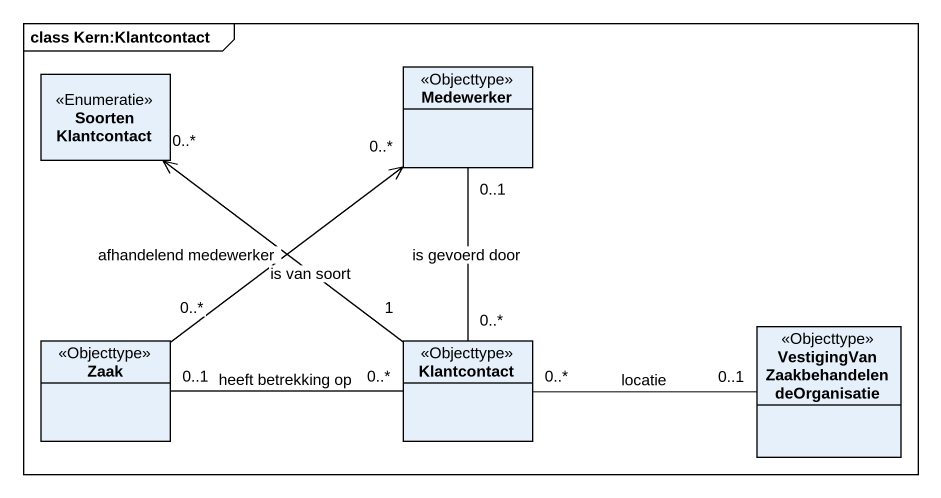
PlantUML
@startuml
mainframe class Kern:Klantcontact
hide circle
hide empty members
enum "Soorten Klantcontact" as Soorten_Klantcontact <<Enumeratie>>
class Medewerker <<Objecttype>>
class Zaak <<Objecttype>>
class Klantcontact <<Objecttype>>
class "VestigingVanZaakbehandelendeOrganisatie" as VestigingVanZaakbehandelende <<Objecttype>>
Zaak "0..*" -up-> "0..*" Medewerker : afhandelend medewerker
Klantcontact "1" -up-> "0..*" Soorten_Klantcontact : is van soort
Klantcontact "0..*" -up- "0..1" Medewerker : is gevoerd door
Klantcontact "0..*" -left- "0..1" Zaak : heeft betrekking op
Klantcontact "0..*" -right- "0..1" VestigingVanZaakbehandelende : locatie
@enduml
